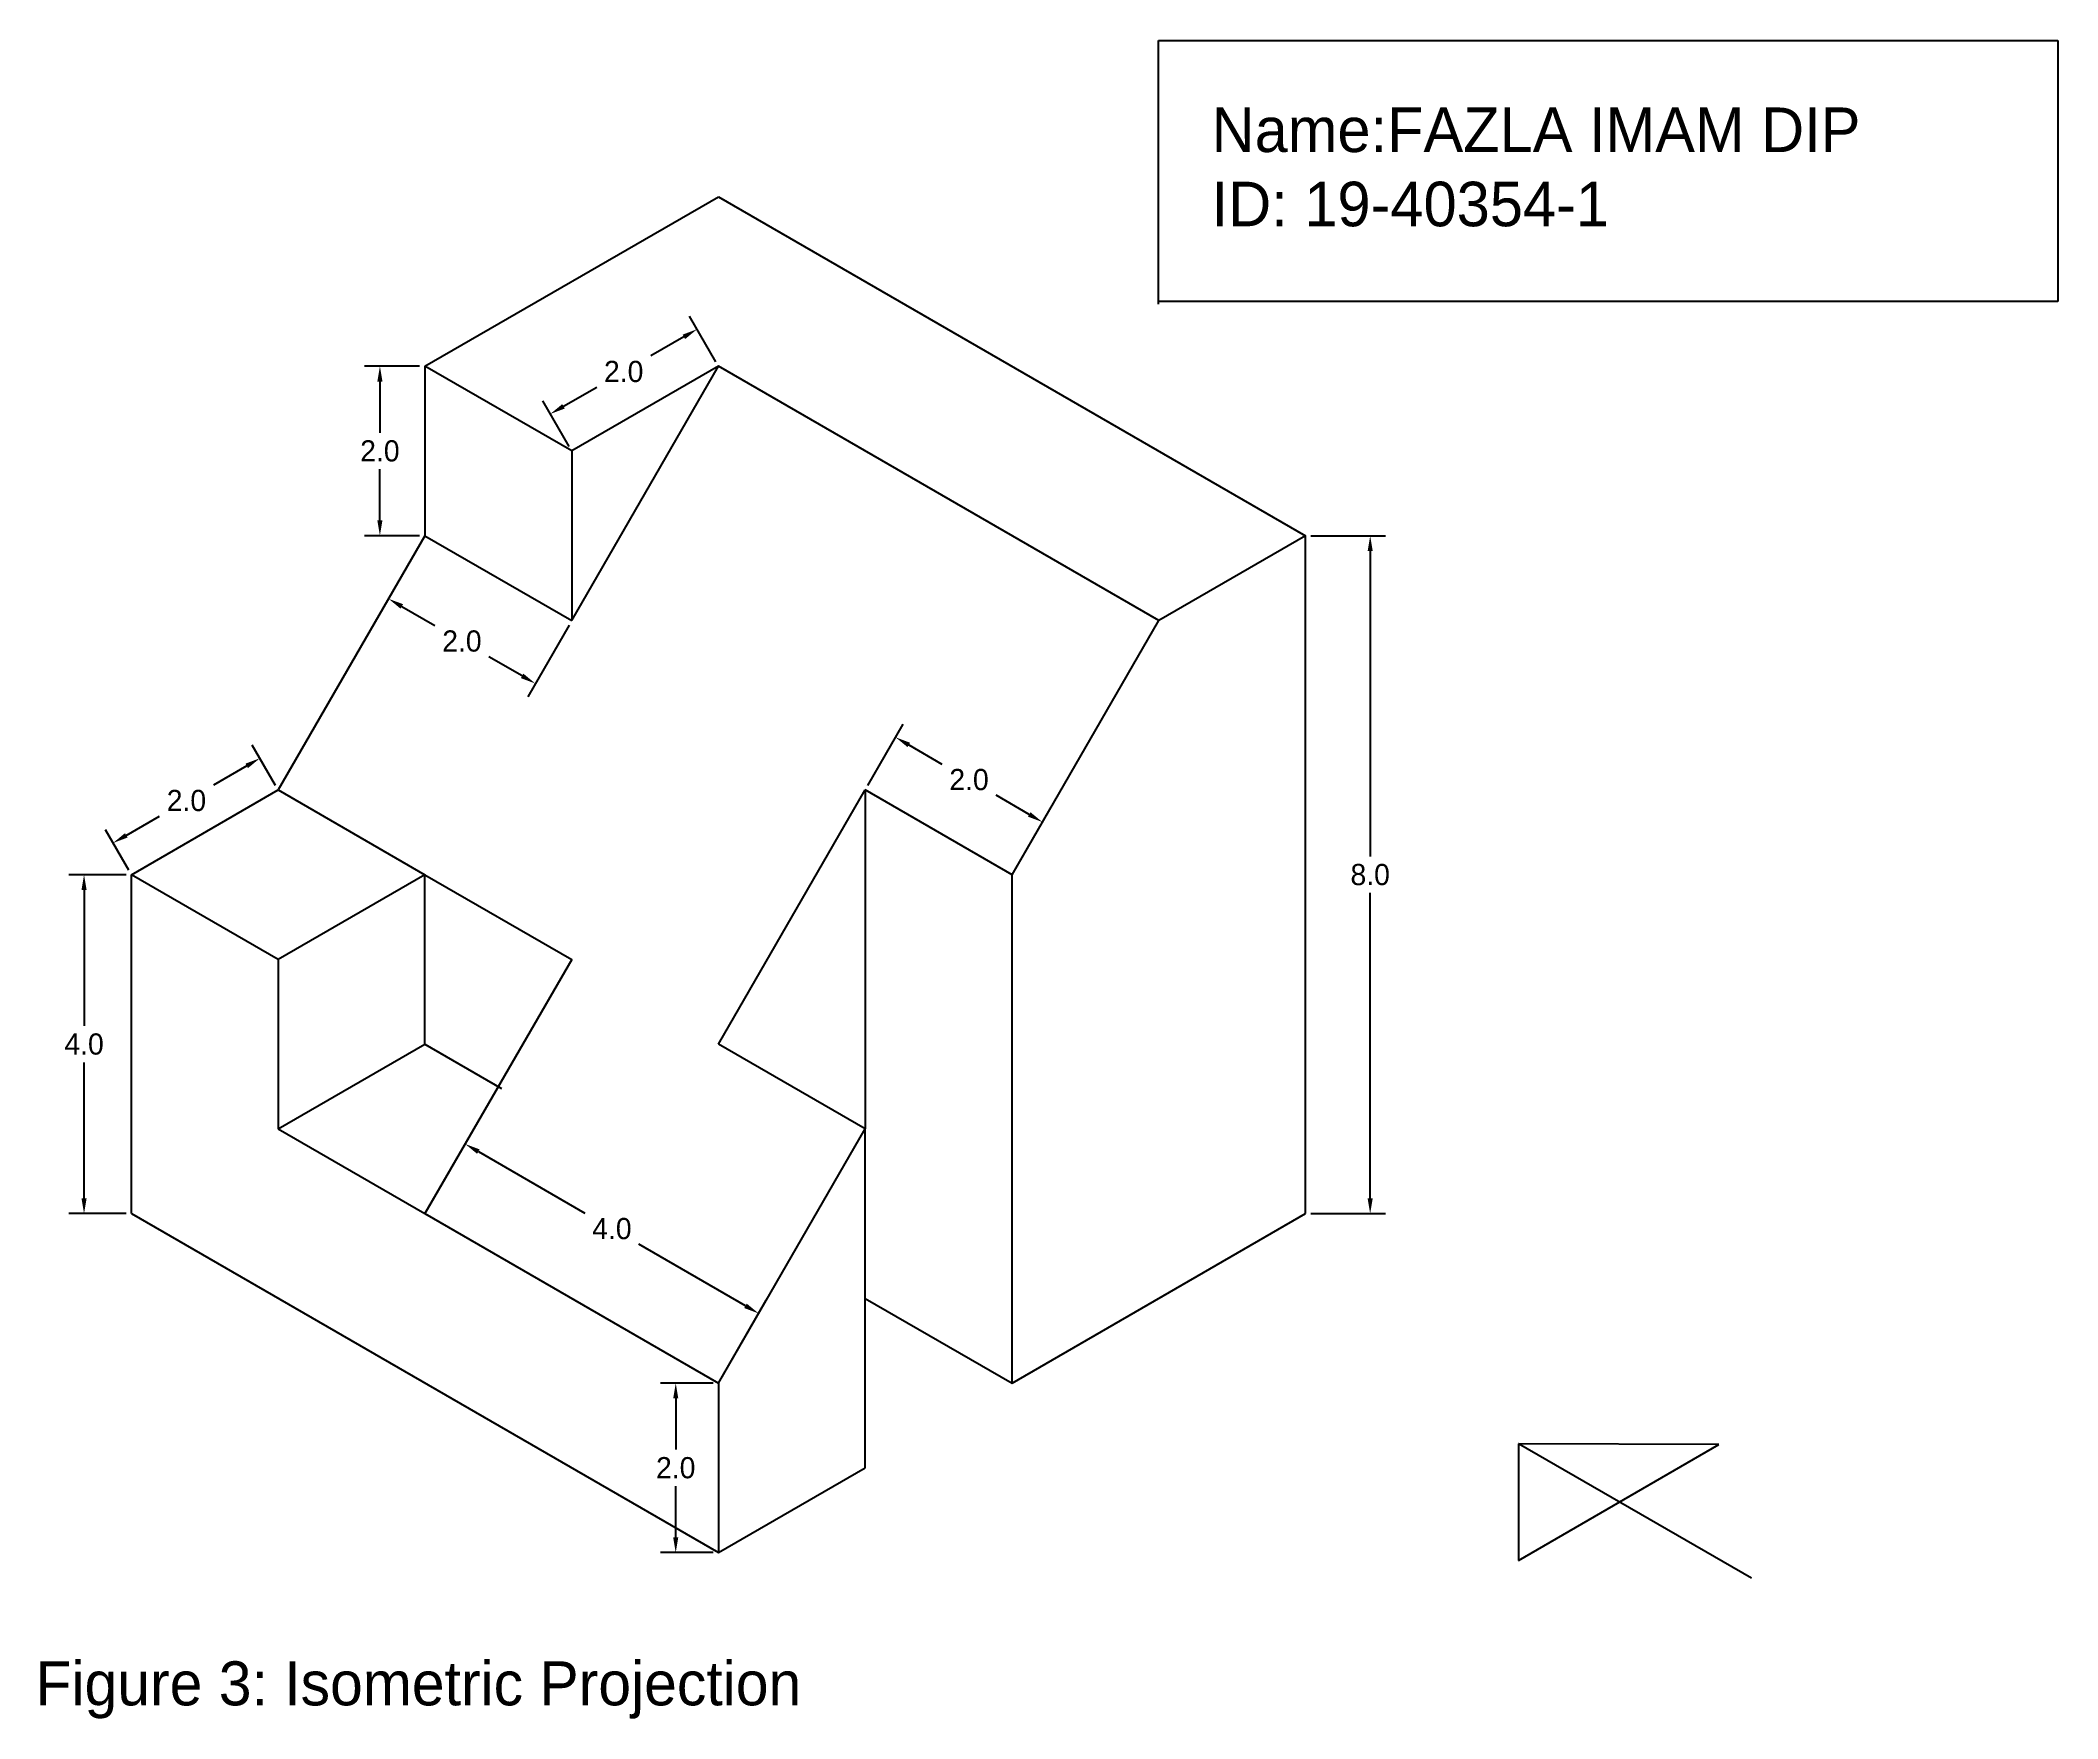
# Model space of a CAD drawing. Header units: inches. Extents: x 26.3 to 50.1, y 11.3 to 31.1.
import ezdxf

# ---------------------------------------------------------------- set-up
doc = ezdxf.new("R2010")
doc.units = ezdxf.units.IN
doc.header["$MEASUREMENT"] = 0
doc.dimstyles.get("Standard").update_dxf_attribs({"dimtxt": 0.25, "dimasz": 0.18, "dimexe": 0.18, "dimexo": 0.0625, "dimgap": 0.09, "dimtad": 0, "dimtih": 1, "dimtoh": 1, "dimdec": 1, "dimzin": 0, "dimdsep": 46, "dimtxsty": 'Standard', "dimcen": 0.09, "dimadec": 0, "dimazin": 0, "dimtfac": 1, "dimtdec": 1, "dimtofl": 0, "dimtmove": 0, "dimatfit": 3, "dimfxl": 1, "dimtolj": 1, "dimtzin": 0, "dimarcsym": 0})

# ---------------------------------------------------------------- blocks, each defined once
blk = doc.blocks.new('*D2')
at = {"color": 0, "lineweight": -2}
for p, q in [((34.278, 27.357), (33.967, 27.896)), ((33.901, 27.65), (33.51, 27.425)), ((32.481, 26.83), (32.872, 27.056)), ((32.546, 26.357), (32.235, 26.896))]:
    blk.add_line(p, q, dxfattribs=at)
at = {"color": 0}
for points in [[(33.886, 27.676), (33.916, 27.624), (34.057, 27.74)], [(32.466, 26.856), (32.496, 26.804), (32.325, 26.74)]]:
    blk.add_solid(points, dxfattribs=at)
at = {"layer": 'Defpoints', "color": 0}
for p in [(34.057, 27.74), (34.31, 27.303), (32.577, 26.303)]:
    blk.add_point(p, dxfattribs=at)
at = {"color": 0, "insert": (33.191, 27.24), "char_height": 0.25, "attachment_point": 5}
blk.add_mtext('\\A1;2.0', dxfattribs=at)
blk = doc.blocks.new('*D3')
at = {"color": 0, "lineweight": -2}
for p, q in [((30.783, 27.303), (30.134, 27.303)), ((30.314, 27.123), (30.314, 26.518)), ((30.314, 25.483), (30.314, 26.088)), ((30.783, 25.303), (30.134, 25.303))]:
    blk.add_line(p, q, dxfattribs=at)
at = {"color": 0}
for points in [[(30.284, 27.123), (30.344, 27.123), (30.314, 27.303)], [(30.284, 25.483), (30.344, 25.483), (30.314, 25.303)]]:
    blk.add_solid(points, dxfattribs=at)
at = {"layer": 'Defpoints', "color": 0}
for p in [(30.845, 27.303), (30.314, 25.303), (30.845, 25.303)]:
    blk.add_point(p, dxfattribs=at)
at = {"color": 0, "insert": (30.314, 26.303), "char_height": 0.25, "attachment_point": 5}
blk.add_mtext('\\A1;2.0', dxfattribs=at)
blk = doc.blocks.new('*D4')
at = {"color": 0, "lineweight": -2}
for p, q in [((30.814, 25.249), (30.326, 24.403)), ((30.572, 24.469), (30.963, 24.243)), ((32.546, 24.249), (32.058, 23.403)), ((31.992, 23.649), (31.601, 23.875))]:
    blk.add_line(p, q, dxfattribs=at)
at = {"color": 0}
for points in [[(30.587, 24.495), (30.557, 24.443), (30.416, 24.559)], [(32.007, 23.675), (31.977, 23.623), (32.148, 23.559)]]:
    blk.add_solid(points, dxfattribs=at)
at = {"layer": 'Defpoints', "color": 0}
for p in [(30.845, 25.303), (32.577, 24.303), (32.148, 23.559)]:
    blk.add_point(p, dxfattribs=at)
at = {"color": 0, "insert": (31.282, 24.059), "char_height": 0.25, "attachment_point": 5}
blk.add_mtext('\\A1;2.0', dxfattribs=at)
blk = doc.blocks.new('*D5')
at = {"color": 0, "lineweight": -2}
for p, q in [((36.073, 22.357), (36.49, 23.08)), ((36.556, 22.834), (36.947, 22.608)), ((37.976, 22.014), (37.585, 22.24)), ((37.805, 21.357), (38.222, 22.08))]:
    blk.add_line(p, q, dxfattribs=at)
at = {"color": 0}
for points in [[(36.571, 22.86), (36.541, 22.808), (36.4, 22.924)], [(37.991, 22.04), (37.961, 21.988), (38.132, 21.924)]]:
    blk.add_solid(points, dxfattribs=at)
at = {"layer": 'Defpoints', "color": 0}
for p in [(36.042, 22.303), (38.132, 21.924), (37.774, 21.303)]:
    blk.add_point(p, dxfattribs=at)
at = {"color": 0, "insert": (37.266, 22.424), "char_height": 0.25, "attachment_point": 5}
blk.add_mtext('\\A1;2.0', dxfattribs=at)
blk = doc.blocks.new('*D6')
at = {"color": 0, "lineweight": -2}
for p, q in [((41.3, 25.303), (42.18, 25.303)), ((42, 25.123), (42, 21.518)), ((42, 17.483), (42, 21.088)), ((41.3, 17.303), (42.18, 17.303))]:
    blk.add_line(p, q, dxfattribs=at)
at = {"color": 0}
for points in [[(41.97, 25.123), (42.03, 25.123), (42, 25.303)], [(41.97, 17.483), (42.03, 17.483), (42, 17.303)]]:
    blk.add_solid(points, dxfattribs=at)
at = {"layer": 'Defpoints', "color": 0}
for p in [(41.238, 25.303), (41.238, 17.303), (42, 17.303)]:
    blk.add_point(p, dxfattribs=at)
at = {"color": 0, "insert": (42, 21.303), "char_height": 0.25, "attachment_point": 5}
blk.add_mtext('\\A1;8.0', dxfattribs=at)
blk = doc.blocks.new('*D7')
at = {"color": 0, "lineweight": -2}
for p, q in [((29.082, 22.357), (28.808, 22.833)), ((28.742, 22.587), (28.351, 22.361)), ((27.321, 21.767), (27.712, 21.993)), ((27.35, 21.357), (27.075, 21.833))]:
    blk.add_line(p, q, dxfattribs=at)
at = {"color": 0}
for points in [[(28.727, 22.613), (28.757, 22.561), (28.898, 22.677)], [(27.306, 21.793), (27.336, 21.741), (27.165, 21.677)]]:
    blk.add_solid(points, dxfattribs=at)
at = {"layer": 'Defpoints', "color": 0}
for p in [(28.898, 22.677), (29.113, 22.303), (27.381, 21.303)]:
    blk.add_point(p, dxfattribs=at)
at = {"color": 0, "insert": (28.031, 22.177), "char_height": 0.25, "attachment_point": 5}
blk.add_mtext('\\A1;2.0', dxfattribs=at)
blk = doc.blocks.new('*D8')
at = {"color": 0, "lineweight": -2}
for p, q in [((27.319, 21.303), (26.643, 21.303)), ((26.823, 21.123), (26.823, 19.518)), ((26.823, 17.483), (26.823, 19.088)), ((27.319, 17.303), (26.643, 17.303))]:
    blk.add_line(p, q, dxfattribs=at)
at = {"color": 0}
for points in [[(26.793, 21.123), (26.853, 21.123), (26.823, 21.303)], [(26.793, 17.483), (26.853, 17.483), (26.823, 17.303)]]:
    blk.add_solid(points, dxfattribs=at)
at = {"layer": 'Defpoints', "color": 0}
for p in [(27.381, 21.303), (26.823, 17.303), (27.381, 17.303)]:
    blk.add_point(p, dxfattribs=at)
at = {"color": 0, "insert": (26.823, 19.303), "char_height": 0.25, "attachment_point": 5}
blk.add_mtext('\\A1;4.0', dxfattribs=at)
blk = doc.blocks.new('*D9')
at = {"color": 0, "lineweight": -2}
for p, q in [((34.247, 15.303), (33.625, 15.303)), ((33.805, 15.123), (33.805, 14.518)), ((33.805, 13.483), (33.805, 14.088)), ((34.247, 13.303), (33.625, 13.303))]:
    blk.add_line(p, q, dxfattribs=at)
at = {"color": 0}
for points in [[(33.775, 15.123), (33.835, 15.123), (33.805, 15.303)], [(33.775, 13.483), (33.835, 13.483), (33.805, 13.303)]]:
    blk.add_solid(points, dxfattribs=at)
at = {"layer": 'Defpoints', "color": 0}
for p in [(34.31, 15.303), (33.805, 13.303), (34.31, 13.303)]:
    blk.add_point(p, dxfattribs=at)
at = {"color": 0, "insert": (33.805, 14.303), "char_height": 0.25, "attachment_point": 5}
blk.add_mtext('\\A1;2.0', dxfattribs=at)
blk = doc.blocks.new('*D10')
at = {"color": 0, "lineweight": -2}
for p, q in [((30.877, 17.357), (31.41, 18.281)), ((31.476, 18.035), (32.733, 17.309)), ((34.628, 16.215), (33.371, 16.941)), ((34.341, 15.357), (34.874, 16.281))]:
    blk.add_line(p, q, dxfattribs=at)
at = {"color": 0}
for points in [[(31.491, 18.061), (31.461, 18.009), (31.32, 18.125)], [(34.643, 16.241), (34.613, 16.189), (34.784, 16.125)]]:
    blk.add_solid(points, dxfattribs=at)
at = {"layer": 'Defpoints', "color": 0}
for p in [(30.845, 17.303), (34.784, 16.125), (34.31, 15.303)]:
    blk.add_point(p, dxfattribs=at)
at = {"color": 0, "insert": (33.052, 17.125), "char_height": 0.25, "attachment_point": 5}
blk.add_mtext('\\A1;4.0', dxfattribs=at)

msp = doc.modelspace()

# ---------------------------------------------------------------- linework, layer by layer
for p, q in [((39.5, 28.037), (39.5, 31.149)), ((39.5, 31.149), (50.113, 31.149)), ((50.113, 31.149), (50.113, 28.069)), ((30.845, 27.303), (34.31, 29.303)), ((34.31, 29.303), (41.238, 25.303)), ((50.113, 28.069), (39.5, 28.069)), ((32.577, 26.303), (30.845, 27.303)), ((30.845, 27.303), (30.845, 25.303)), ((34.31, 27.303), (32.577, 26.303)), ((32.577, 24.303), (34.31, 27.303)), ((39.506, 24.303), (34.31, 27.303)), ((32.577, 26.303), (32.577, 24.303)), ((30.845, 25.303), (29.113, 22.303)), ((30.845, 25.303), (32.577, 24.303)), ((41.238, 25.303), (39.506, 24.303)), ((41.238, 17.303), (41.238, 25.303)), ((32.577, 24.303), (32.577, 24.303)), ((37.774, 21.303), (39.506, 24.303)), ((27.381, 21.303), (29.113, 22.303)), ((29.113, 22.303), (30.845, 21.303)), ((34.31, 19.303), (36.042, 22.303)), ((37.774, 21.303), (36.042, 22.303)), ((36.042, 22.303), (36.042, 18.303)), ((27.381, 17.303), (27.381, 21.303)), ((29.113, 20.303), (27.381, 21.303)), ((30.845, 21.303), (29.113, 20.303)), ((30.845, 19.303), (30.845, 21.303)), ((30.845, 21.303), (32.577, 20.303)), ((37.774, 15.303), (37.774, 21.303)), ((29.113, 20.303), (29.113, 18.303)), ((32.577, 20.303), (30.845, 17.303)), ((29.113, 18.303), (30.845, 19.303)), ((30.845, 19.303), (31.75, 18.781)), ((36.042, 18.303), (34.31, 19.303)), ((36.042, 18.303), (34.31, 19.303)), ((29.113, 18.303), (30.845, 17.303)), ((34.31, 15.303), (36.042, 18.303)), ((36.042, 14.303), (36.042, 18.303)), ((27.381, 17.303), (34.31, 13.303)), ((30.845, 17.303), (34.31, 15.303)), ((37.774, 15.303), (41.238, 17.303)), ((36.042, 14.303), (36.042, 16.303)), ((36.042, 16.303), (37.774, 15.303)), ((34.31, 15.303), (34.31, 13.303)), ((46.5, 13), (43.75, 14.588)), ((43.75, 14.588), (43.75, 13.211)), ((46.116, 14.577), (43.75, 14.588)), ((43.75, 13.211), (46.116, 14.577)), ((34.31, 13.303), (36.042, 14.303))]:
    msp.add_line(p, q)

# ---------------------------------------------------------------- texts
for s, height, p in [('Name:FAZLA IMAM DIP', 0.52573, (40.129, 29.831)), ('ID: 19-40354-1', 0.52573, (40.129, 28.955)), ('Figure 3: Isometric Projection', 0.51962, (26.25, 11.5))]:
    msp.add_text(s, height=height).set_placement(p)

# ---------------------------------------------------------------- dimensions: what is measured, and where the dimension line sits
for p1, p2, distance, picture, middle in [((32.577, 26.303), (34.31, 27.303), 0.505, '*D2', (33.191, 27.24)), ((30.845, 27.303), (30.845, 25.303), -0.532, '*D3', (30.314, 26.303)), ((30.845, 25.303), (32.577, 24.303), -0.859, '*D4', (31.282, 24.059)), ((41.238, 25.303), (41.238, 17.303), 0.762, '*D6', (42, 21.303)), ((36.042, 22.303), (37.774, 21.303), 0.717, '*D5', (37.266, 22.424)), ((27.381, 21.303), (29.113, 22.303), 0.432, '*D7', (28.031, 22.177)), ((27.381, 21.303), (27.381, 17.303), -0.559, '*D8', (26.823, 19.303)), ((30.845, 17.303), (34.31, 15.303), 0.949, '*D10', (33.052, 17.125)), ((34.31, 15.303), (34.31, 13.303), -0.505, '*D9', (33.805, 14.303))]:
    dim = msp.add_aligned_dim(p1=p1, p2=p2, distance=distance, dimstyle='Standard')
    dim.commit()
    dim.dimension.update_dxf_attribs({"geometry": picture, "text_midpoint": middle})

doc.saveas('drawing.dxf')
